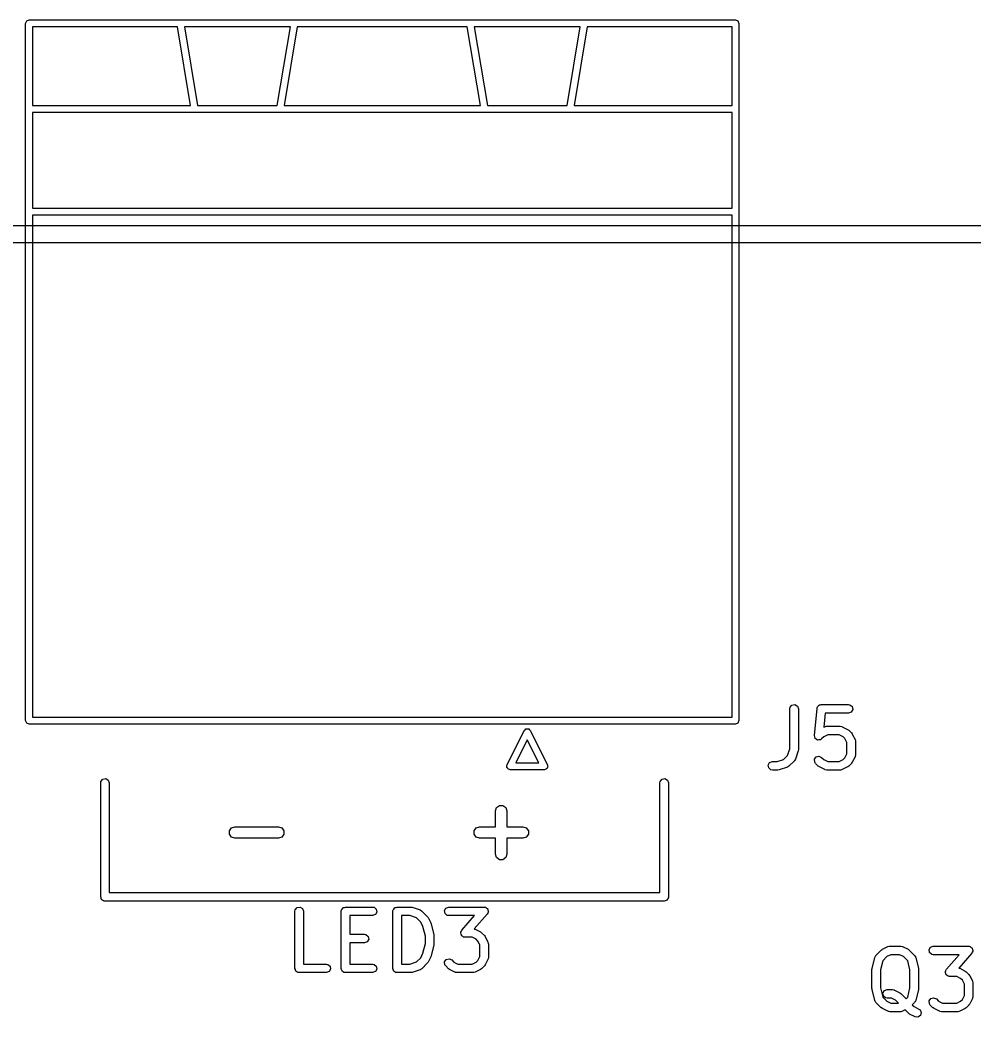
# Model space of a CAD drawing. Extents: x 51 to 223, y -135 to -33.
# Drawn here: x 94.11 to 110.83, y -50.6 to -33.12 of the extents above; entities that cross this region are included whole.
import ezdxf

# ---------------------------------------------------------------- set-up
doc = ezdxf.new("R2010")
doc.units = 0
doc.layers.add('BLACK', color=7, linetype='CONTINUOUS')

msp = doc.modelspace()

# ---------------------------------------------------------------- linework, layer by layer
at = {"layer": 'BLACK', "linetype": 'CONTINUOUS'}
for p, q in [((94.21, -33.18), (94.2276, -33.1376)), ((94.21, -45.4), (94.21, -33.18)), ((94.2276, -33.1376), (94.27, -33.12)), ((94.27, -33.12), (106.65, -33.12)), ((106.65, -33.12), (106.692, -33.1376)), ((106.692, -33.1376), (106.71, -33.18)), ((106.71, -33.18), (106.71, -45.4)), ((94.33, -33.24), (94.33, -34.62)), ((96.8692, -33.24), (94.33, -33.24)), ((97.0992, -34.62), (96.8692, -33.24)), ((96.9908, -33.24), (97.2208, -34.62)), ((98.8492, -33.24), (96.9908, -33.24)), ((98.6192, -34.62), (98.8492, -33.24)), ((98.9708, -33.24), (98.7408, -34.62)), ((101.949, -33.24), (98.9708, -33.24)), ((102.179, -34.62), (101.949, -33.24)), ((102.071, -33.24), (102.301, -34.62)), ((103.929, -33.24), (102.071, -33.24)), ((103.699, -34.62), (103.929, -33.24)), ((104.051, -33.24), (103.821, -34.62)), ((106.59, -33.24), (104.051, -33.24)), ((106.59, -34.62), (106.59, -33.24)), ((94.33, -34.62), (97.0992, -34.62)), ((106.59, -34.74), (94.33, -34.74)), ((94.33, -34.74), (94.33, -36.42)), ((97.2208, -34.62), (98.6192, -34.62)), ((98.7408, -34.62), (102.179, -34.62)), ((102.301, -34.62), (103.699, -34.62)), ((103.821, -34.62), (106.59, -34.62)), ((106.59, -36.42), (106.59, -34.74)), ((94.33, -36.42), (106.59, -36.42)), ((94.33, -36.54), (94.33, -45.34)), ((106.59, -36.54), (94.33, -36.54)), ((106.59, -45.34), (106.59, -36.54)), ((50.925, -36.725), (222.925, -36.725)), ((222.775, -37.025), (51.075, -37.025)), ((107.602, -45.1924), (107.606, -45.1667)), ((107.602, -45.8945), (107.602, -45.1924)), ((107.606, -45.1667), (107.639, -45.1274)), ((107.639, -45.1274), (107.69, -45.1185)), ((107.69, -45.1185), (107.734, -45.1442)), ((107.734, -45.1442), (107.752, -45.1924)), ((107.752, -45.1924), (107.752, -45.9067)), ((108.031, -45.6611), (108.078, -45.1849)), ((108.078, -45.1849), (108.079, -45.1811)), ((108.079, -45.1794), (108.081, -45.1767)), ((108.079, -45.1811), (108.079, -45.1794)), ((108.081, -45.1767), (108.085, -45.1598)), ((108.085, -45.1598), (108.097, -45.1487)), ((108.097, -45.1487), (108.105, -45.1349)), ((108.105, -45.1349), (108.114, -45.1313)), ((108.114, -45.1313), (108.122, -45.124)), ((108.122, -45.124), (108.138, -45.1228)), ((108.138, -45.1228), (108.153, -45.1174)), ((108.153, -45.1174), (108.629, -45.1174)), ((108.629, -45.1174), (108.655, -45.1219)), ((108.677, -45.2498), (108.629, -45.2674)), ((108.655, -45.1219), (108.694, -45.1549)), ((108.703, -45.2054), (108.677, -45.2498)), ((108.694, -45.1549), (108.703, -45.2054)), ((94.2276, -45.4424), (94.21, -45.4)), ((94.33, -45.34), (106.59, -45.34)), ((106.71, -45.4), (106.692, -45.4424)), ((108.221, -45.2674), (108.196, -45.5156)), ((108.629, -45.2674), (108.221, -45.2674)), ((94.27, -45.46), (94.2276, -45.4424)), ((106.65, -45.46), (94.27, -45.46)), ((102.646, -46.1732), (102.946, -45.5732)), ((102.946, -45.5732), (102.961, -45.5607)), ((102.961, -45.5607), (102.973, -45.5463)), ((102.973, -45.5463), (102.978, -45.546)), ((102.978, -45.546), (102.981, -45.5431)), ((102.981, -45.5431), (103, -45.5444)), ((103, -45.5444), (103.019, -45.5431)), ((103.019, -45.5431), (103.022, -45.546)), ((103.022, -45.546), (103.027, -45.5463)), ((103.027, -45.5463), (103.039, -45.5607)), ((103.039, -45.5607), (103.054, -45.5732)), ((103.054, -45.5732), (103.354, -46.1732)), ((106.692, -45.4424), (106.65, -45.46)), ((108.196, -45.5156), (108.215, -45.5063)), ((108.215, -45.5063), (108.24, -45.4988)), ((108.24, -45.4988), (108.244, -45.4999)), ((108.244, -45.4999), (108.248, -45.4983)), ((108.248, -45.4983), (108.486, -45.4983)), ((108.486, -45.4983), (108.512, -45.5029)), ((108.512, -45.5029), (108.515, -45.5057)), ((108.515, -45.5057), (108.52, -45.5063)), ((108.52, -45.5063), (108.615, -45.5539)), ((108.615, -45.5539), (108.633, -45.5672)), ((108.633, -45.5672), (108.634, -45.5679)), ((108.634, -45.5679), (108.682, -45.6155)), ((103, -45.7342), (102.797, -46.14)), ((103.203, -46.14), (103, -45.7342)), ((108.031, -45.6616), (108.031, -45.6611)), ((108.031, -45.662), (108.031, -45.6616)), ((108.037, -45.6864), (108.031, -45.662)), ((108.043, -45.7108), (108.037, -45.6864)), ((108.044, -45.7111), (108.043, -45.7108)), ((108.044, -45.7116), (108.044, -45.7111)), ((108.064, -45.726), (108.044, -45.7116)), ((108.085, -45.7408), (108.064, -45.726)), ((108.086, -45.741), (108.085, -45.7407)), ((108.085, -45.7407), (108.085, -45.7408)), ((108.111, -45.7388), (108.086, -45.741)), ((108.136, -45.7369), (108.111, -45.7388)), ((108.137, -45.7365), (108.136, -45.7366)), ((108.136, -45.7366), (108.136, -45.7369)), ((108.158, -45.7216), (108.137, -45.7365)), ((108.197, -45.6826), (108.158, -45.7216)), ((108.266, -45.6483), (108.197, -45.6826)), ((108.468, -45.6483), (108.266, -45.6483)), ((108.537, -45.6826), (108.468, -45.6483)), ((108.567, -45.713), (108.537, -45.6826)), ((108.602, -45.7815), (108.567, -45.713)), ((108.602, -45.9842), (108.602, -45.7815)), ((108.682, -45.6155), (108.695, -45.6339)), ((108.695, -45.6339), (108.696, -45.635)), ((108.696, -45.635), (108.744, -45.7303)), ((108.744, -45.7303), (108.751, -45.7552)), ((108.751, -45.7552), (108.75, -45.7596)), ((108.75, -45.7596), (108.752, -45.7638)), ((108.752, -45.7638), (108.752, -46.0019)), ((107.563, -46.009), (107.602, -45.8945)), ((107.748, -45.9304), (107.7, -46.0732)), ((107.752, -45.9067), (107.748, -45.9287)), ((107.748, -45.9287), (107.748, -45.9304)), ((107.222, -46.1794), (107.248, -46.1349)), ((107.248, -46.1349), (107.296, -46.1174)), ((107.296, -46.1174), (107.379, -46.1174)), ((107.379, -46.1174), (107.493, -46.0792)), ((107.493, -46.0792), (107.563, -46.009)), ((107.682, -46.1026), (107.587, -46.1978)), ((107.684, -46.0985), (107.682, -46.1026)), ((107.688, -46.0961), (107.684, -46.0985)), ((107.7, -46.0732), (107.688, -46.0961)), ((108.033, -46.0777), (108.062, -46.0357)), ((108.037, -46.1288), (108.033, -46.0777)), ((108.052, -46.1502), (108.037, -46.1288)), ((108.062, -46.0357), (108.112, -46.0224)), ((108.112, -46.0224), (108.158, -46.0441)), ((108.158, -46.0441), (108.197, -46.0831)), ((108.197, -46.0831), (108.266, -46.1174)), ((108.266, -46.1174), (108.468, -46.1174)), ((108.468, -46.1174), (108.537, -46.0831)), ((108.537, -46.0831), (108.567, -46.0527)), ((108.567, -46.0527), (108.602, -45.9842)), ((108.696, -46.1307), (108.683, -46.1487)), ((108.744, -46.0354), (108.696, -46.1307)), ((108.747, -46.0276), (108.744, -46.031)), ((108.744, -46.031), (108.744, -46.0354)), ((108.752, -46.0019), (108.747, -46.0276)), ((102.64, -46.2), (102.645, -46.1871)), ((102.644, -46.2091), (102.64, -46.2)), ((102.643, -46.219), (102.644, -46.2091)), ((102.652, -46.2295), (102.643, -46.219)), ((102.645, -46.1871), (102.646, -46.1732)), ((102.658, -46.2424), (102.652, -46.2295)), ((102.667, -46.2462), (102.658, -46.2424)), ((102.673, -46.2537), (102.667, -46.2462)), ((102.687, -46.2547), (102.673, -46.2537)), ((102.7, -46.26), (102.687, -46.2547)), ((103.3, -46.26), (102.7, -46.26)), ((102.797, -46.14), (103.203, -46.14)), ((103.313, -46.2547), (103.3, -46.26)), ((103.327, -46.2537), (103.313, -46.2547)), ((103.333, -46.2462), (103.327, -46.2537)), ((103.342, -46.2424), (103.333, -46.2462)), ((103.348, -46.2295), (103.342, -46.2424)), ((103.357, -46.219), (103.348, -46.2295)), ((103.354, -46.1732), (103.355, -46.1871)), ((103.355, -46.1871), (103.36, -46.2)), ((103.36, -46.2), (103.356, -46.2091)), ((103.356, -46.2091), (103.357, -46.219)), ((107.231, -46.2299), (107.222, -46.1794)), ((107.27, -46.2629), (107.231, -46.2299)), ((107.296, -46.2674), (107.27, -46.2629)), ((107.391, -46.2674), (107.296, -46.2674)), ((107.392, -46.2668), (107.391, -46.2674)), ((107.415, -46.2635), (107.392, -46.2668)), ((107.558, -46.2159), (107.415, -46.2635)), ((107.561, -46.2131), (107.558, -46.2159)), ((107.566, -46.2127), (107.561, -46.2131)), ((107.587, -46.1978), (107.566, -46.2127)), ((108.1, -46.1978), (108.052, -46.1502)), ((108.101, -46.1985), (108.1, -46.1978)), ((108.119, -46.2118), (108.101, -46.1985)), ((108.215, -46.2595), (108.119, -46.2118)), ((108.219, -46.26), (108.215, -46.2595)), ((108.222, -46.2629), (108.219, -46.26)), ((108.248, -46.2674), (108.222, -46.2629)), ((108.486, -46.2674), (108.248, -46.2674)), ((108.49, -46.2658), (108.486, -46.2674)), ((108.495, -46.2669), (108.49, -46.2658)), ((108.52, -46.2595), (108.495, -46.2669)), ((108.615, -46.2118), (108.52, -46.2595)), ((108.616, -46.2107), (108.615, -46.2118)), ((108.634, -46.1978), (108.616, -46.2107)), ((108.682, -46.1502), (108.634, -46.1978)), ((108.683, -46.1487), (108.682, -46.1502)), ((95.525, -46.49), (95.5295, -46.4643)), ((95.5295, -46.4643), (95.5625, -46.425)), ((95.5625, -46.425), (95.613, -46.4161)), ((95.613, -46.4161), (95.6575, -46.4418)), ((95.6575, -46.4418), (95.675, -46.49)), ((105.325, -46.49), (105.33, -46.4643)), ((105.33, -46.4643), (105.362, -46.425)), ((105.362, -46.425), (105.413, -46.4161)), ((105.413, -46.4161), (105.457, -46.4418)), ((105.457, -46.4418), (105.475, -46.49)), ((95.525, -48.49), (95.525, -46.49)), ((95.675, -46.49), (95.675, -48.415)), ((105.325, -48.415), (105.325, -46.49)), ((105.475, -46.49), (105.475, -48.49)), ((102.443, -46.9805), (102.462, -46.9217)), ((102.443, -47.2614), (102.443, -46.9805)), ((102.462, -46.9217), (102.512, -46.8854)), ((102.512, -46.8854), (102.574, -46.8854)), ((102.574, -46.8854), (102.624, -46.9217)), ((102.624, -46.9217), (102.643, -46.9805)), ((102.643, -46.9805), (102.643, -47.2614)), ((97.7811, -47.3305), (97.8174, -47.2805)), ((97.7811, -47.3923), (97.7811, -47.3305)), ((97.8174, -47.2805), (97.8762, -47.2614)), ((97.8762, -47.2614), (98.6381, -47.2614)), ((98.6381, -47.2614), (98.6969, -47.2805)), ((98.6969, -47.2805), (98.7332, -47.3305)), ((98.7332, -47.3305), (98.7332, -47.3923)), ((102.067, -47.3305), (102.103, -47.2805)), ((102.067, -47.3923), (102.067, -47.3305)), ((102.103, -47.2805), (102.162, -47.2614)), ((102.162, -47.2614), (102.443, -47.2614)), ((102.643, -47.2614), (102.924, -47.2614)), ((102.924, -47.2614), (102.983, -47.2805)), ((102.983, -47.2805), (103.019, -47.3305)), ((103.019, -47.3305), (103.019, -47.3923)), ((97.8174, -47.4423), (97.7811, -47.3923)), ((97.8762, -47.4614), (97.8174, -47.4423)), ((98.6381, -47.4614), (97.8762, -47.4614)), ((98.6969, -47.4423), (98.6381, -47.4614)), ((98.7332, -47.3923), (98.6969, -47.4423)), ((102.103, -47.4423), (102.067, -47.3923)), ((102.162, -47.4614), (102.103, -47.4423)), ((102.443, -47.4614), (102.162, -47.4614)), ((102.443, -47.7424), (102.443, -47.4614)), ((102.924, -47.4614), (102.643, -47.4614)), ((102.643, -47.4614), (102.643, -47.7424)), ((102.983, -47.4423), (102.924, -47.4614)), ((103.019, -47.3923), (102.983, -47.4423)), ((102.462, -47.8012), (102.443, -47.7424)), ((102.512, -47.8375), (102.462, -47.8012)), ((102.574, -47.8375), (102.512, -47.8375)), ((102.624, -47.8012), (102.574, -47.8375)), ((102.643, -47.7424), (102.624, -47.8012)), ((95.5317, -48.5083), (95.525, -48.49)), ((95.535, -48.5275), (95.5317, -48.5083)), ((95.5402, -48.5318), (95.535, -48.5275)), ((95.5425, -48.5382), (95.5402, -48.5318)), ((95.5594, -48.548), (95.5425, -48.5382)), ((95.5743, -48.5605), (95.5594, -48.548)), ((95.5841, -48.5622), (95.5743, -48.5605)), ((95.587, -48.5639), (95.5841, -48.5622)), ((95.5903, -48.5633), (95.587, -48.5639)), ((95.6, -48.565), (95.5903, -48.5633)), ((105.4, -48.565), (95.6, -48.565)), ((95.675, -48.415), (105.325, -48.415)), ((105.418, -48.5583), (105.4, -48.565)), ((105.438, -48.555), (105.418, -48.5583)), ((105.442, -48.5498), (105.438, -48.555)), ((105.448, -48.5475), (105.442, -48.5498)), ((105.458, -48.5306), (105.448, -48.5475)), ((105.47, -48.5157), (105.458, -48.5306)), ((105.472, -48.5059), (105.47, -48.5157)), ((105.474, -48.503), (105.472, -48.5059)), ((105.475, -48.49), (105.473, -48.4997)), ((105.473, -48.4997), (105.474, -48.503)), ((98.9298, -48.7424), (98.9343, -48.7167)), ((98.9298, -49.7424), (98.9298, -48.7424)), ((98.9343, -48.7167), (98.9673, -48.6774)), ((98.9673, -48.6774), (99.0178, -48.6685)), ((99.0178, -48.6685), (99.0622, -48.6942)), ((99.0622, -48.6942), (99.0798, -48.7424)), ((99.0798, -48.7424), (99.0798, -49.6674)), ((99.7393, -48.7424), (99.741, -48.7326)), ((99.7393, -49.7424), (99.7393, -48.7424)), ((99.7404, -48.7294), (99.7421, -48.7265)), ((99.741, -48.7326), (99.7404, -48.7294)), ((99.7421, -48.7265), (99.7438, -48.7167)), ((99.7438, -48.7167), (99.7563, -48.7018)), ((99.7563, -48.7018), (99.7661, -48.6849)), ((99.7661, -48.6849), (99.7724, -48.6826)), ((99.7724, -48.6826), (99.7768, -48.6774)), ((99.7768, -48.6774), (99.796, -48.674)), ((99.796, -48.674), (99.8143, -48.6674)), ((99.8143, -48.6674), (100.29, -48.6674)), ((100.29, -48.6674), (100.316, -48.6719)), ((100.316, -48.6719), (100.355, -48.7049)), ((100.364, -48.7554), (100.339, -48.7998)), ((100.355, -48.7049), (100.364, -48.7554)), ((100.644, -48.7424), (100.646, -48.7326)), ((100.644, -49.7424), (100.644, -48.7424)), ((100.645, -48.7294), (100.647, -48.7265)), ((100.646, -48.7326), (100.645, -48.7294)), ((100.647, -48.7265), (100.649, -48.7167)), ((100.649, -48.7167), (100.661, -48.7018)), ((100.661, -48.7018), (100.671, -48.6849)), ((100.671, -48.6849), (100.677, -48.6826)), ((100.677, -48.6826), (100.682, -48.6774)), ((100.682, -48.6774), (100.701, -48.674)), ((100.701, -48.674), (100.719, -48.6674)), ((100.719, -48.6674), (100.957, -48.6674)), ((100.957, -48.6674), (100.979, -48.6713)), ((100.979, -48.6713), (100.981, -48.6712)), ((100.981, -48.6712), (101.124, -48.7188)), ((101.124, -48.7188), (101.147, -48.7313)), ((101.147, -48.7313), (101.149, -48.7351)), ((101.149, -48.7351), (101.153, -48.737)), ((101.153, -48.737), (101.248, -48.8322)), ((101.55, -48.7294), (101.576, -48.6849)), ((101.559, -48.7799), (101.55, -48.7294)), ((101.576, -48.6849), (101.624, -48.6674)), ((101.624, -48.6674), (102.243, -48.6674)), ((102.243, -48.6674), (102.254, -48.6693)), ((102.254, -48.6693), (102.257, -48.6688)), ((102.257, -48.6688), (102.26, -48.6704)), ((102.26, -48.6704), (102.269, -48.6719)), ((102.269, -48.6719), (102.284, -48.6849)), ((102.284, -48.6849), (102.301, -48.6954)), ((102.301, -48.6954), (102.303, -48.701)), ((102.303, -48.701), (102.308, -48.7049)), ((102.317, -48.7554), (102.307, -48.7729)), ((102.308, -48.7049), (102.311, -48.7248)), ((102.311, -48.7248), (102.318, -48.7439)), ((102.318, -48.7439), (102.316, -48.7495)), ((102.316, -48.7495), (102.317, -48.7554)), ((100.29, -48.8174), (99.8893, -48.8174)), ((99.8893, -48.8174), (99.8893, -49.1436)), ((100.339, -48.7998), (100.29, -48.8174)), ((100.794, -48.8174), (100.794, -49.6674)), ((100.945, -48.8174), (100.794, -48.8174)), ((101.059, -48.8556), (100.945, -48.8174)), ((101.134, -48.9297), (101.059, -48.8556)), ((101.172, -49.0067), (101.134, -48.9297)), ((101.248, -48.8322), (101.261, -48.8506)), ((101.261, -48.8506), (101.262, -48.8517)), ((101.262, -48.8517), (101.31, -48.9469)), ((101.598, -48.8129), (101.559, -48.7799)), ((101.624, -48.8174), (101.598, -48.8129)), ((102.078, -48.8174), (101.624, -48.8174)), ((101.853, -49.0739), (102.078, -48.8174)), ((102.299, -48.7918), (102.072, -49.0518)), ((102.307, -48.7729), (102.299, -48.7918)), ((101.215, -49.1802), (101.172, -49.0067)), ((101.31, -48.9469), (101.314, -48.9593)), ((101.314, -48.9593), (101.316, -48.9623)), ((101.316, -48.9623), (101.363, -49.1528)), ((101.836, -49.1103), (101.846, -49.0928)), ((101.846, -49.0928), (101.853, -49.0739)), ((102.072, -49.0518), (102.078, -49.0529)), ((102.078, -49.0529), (102.081, -49.0557)), ((102.081, -49.0557), (102.086, -49.0563)), ((102.086, -49.0563), (102.181, -49.1039)), ((102.181, -49.1039), (102.199, -49.1172)), ((99.8893, -49.1436), (100.148, -49.1436)), ((100.148, -49.1436), (100.173, -49.1481)), ((100.196, -49.276), (100.148, -49.2936)), ((100.173, -49.1481), (100.213, -49.1811)), ((100.221, -49.2316), (100.196, -49.276)), ((100.213, -49.1811), (100.221, -49.2316)), ((101.215, -49.3046), (101.215, -49.1802)), ((101.363, -49.1528), (101.364, -49.1677)), ((101.364, -49.1677), (101.365, -49.171)), ((101.365, -49.171), (101.365, -49.3138)), ((101.835, -49.1218), (101.837, -49.1162)), ((101.841, -49.1409), (101.835, -49.1218)), ((101.837, -49.1162), (101.836, -49.1103)), ((101.845, -49.1608), (101.841, -49.1409)), ((101.849, -49.1647), (101.845, -49.1608)), ((101.851, -49.1703), (101.849, -49.1647)), ((101.868, -49.1808), (101.851, -49.1703)), ((101.884, -49.1938), (101.868, -49.1808)), ((101.892, -49.1953), (101.884, -49.1938)), ((101.895, -49.1969), (101.892, -49.1953)), ((101.898, -49.1964), (101.895, -49.1969)), ((101.91, -49.1983), (101.898, -49.1964)), ((102.035, -49.1983), (101.91, -49.1983)), ((102.103, -49.2326), (102.035, -49.1983)), ((102.134, -49.263), (102.103, -49.2326)), ((102.168, -49.3315), (102.134, -49.263)), ((102.199, -49.1172), (102.201, -49.1179)), ((102.201, -49.1179), (102.248, -49.1655)), ((102.248, -49.1655), (102.261, -49.1839)), ((102.261, -49.1839), (102.262, -49.185)), ((102.262, -49.185), (102.31, -49.2803)), ((102.31, -49.2803), (102.317, -49.3052)), ((100.148, -49.2936), (99.8893, -49.2936)), ((99.8893, -49.2936), (99.8893, -49.6674)), ((101.172, -49.4781), (101.215, -49.3046)), ((101.363, -49.332), (101.316, -49.5225)), ((101.365, -49.3138), (101.363, -49.3286)), ((101.363, -49.3286), (101.363, -49.332)), ((102.168, -49.5342), (102.168, -49.3315)), ((102.317, -49.3052), (102.316, -49.3096)), ((102.316, -49.3096), (102.318, -49.3138)), ((102.318, -49.3138), (102.318, -49.5519)), ((109.11, -49.5172), (109.205, -49.422)), ((109.205, -49.422), (109.224, -49.4091)), ((109.224, -49.4091), (109.225, -49.4079)), ((109.225, -49.4079), (109.32, -49.3603)), ((109.32, -49.3603), (109.345, -49.3529)), ((109.345, -49.3529), (109.349, -49.3539)), ((109.349, -49.3539), (109.354, -49.3524)), ((109.354, -49.3524), (109.544, -49.3524)), ((109.544, -49.3524), (109.57, -49.3569)), ((109.57, -49.3569), (109.573, -49.3598)), ((109.573, -49.3598), (109.578, -49.3603)), ((109.578, -49.3603), (109.673, -49.4079)), ((109.673, -49.4079), (109.691, -49.4213)), ((109.691, -49.4213), (109.692, -49.422)), ((109.692, -49.422), (109.788, -49.5172)), ((110.042, -49.4144), (110.067, -49.3699)), ((110.051, -49.4649), (110.042, -49.4144)), ((110.067, -49.3699), (110.115, -49.3524)), ((110.115, -49.3524), (110.735, -49.3524)), ((110.735, -49.3524), (110.746, -49.3543)), ((110.746, -49.3543), (110.749, -49.3538)), ((110.749, -49.3538), (110.752, -49.3554)), ((110.752, -49.3554), (110.76, -49.3569)), ((110.76, -49.3569), (110.776, -49.3699)), ((110.776, -49.3699), (110.793, -49.3804)), ((110.793, -49.3804), (110.795, -49.386)), ((110.795, -49.386), (110.799, -49.3899)), ((110.808, -49.4404), (110.798, -49.4579)), ((110.799, -49.3899), (110.803, -49.4098)), ((110.803, -49.4098), (110.81, -49.4289)), ((110.81, -49.4289), (110.807, -49.4345)), ((110.807, -49.4345), (110.808, -49.4404)), ((100.945, -49.6674), (101.059, -49.6292)), ((101.059, -49.6292), (101.134, -49.5551)), ((101.134, -49.5551), (101.172, -49.4781)), ((101.31, -49.5378), (101.262, -49.6331)), ((101.316, -49.5225), (101.31, -49.5343)), ((101.31, -49.5343), (101.31, -49.5378)), ((101.551, -49.6277), (101.581, -49.5857)), ((101.556, -49.6788), (101.551, -49.6277)), ((101.581, -49.5857), (101.63, -49.5724)), ((101.63, -49.5724), (101.677, -49.5941)), ((101.677, -49.5941), (101.716, -49.6331)), ((102.103, -49.6331), (102.134, -49.6027)), ((102.134, -49.6027), (102.168, -49.5342)), ((102.31, -49.5854), (102.262, -49.6807)), ((102.313, -49.5776), (102.31, -49.581)), ((102.31, -49.581), (102.31, -49.5854)), ((102.318, -49.5519), (102.313, -49.5776)), ((109.043, -49.7425), (109.09, -49.552)), ((109.09, -49.552), (109.101, -49.5283)), ((109.101, -49.5283), (109.107, -49.5239)), ((109.107, -49.5239), (109.11, -49.5172)), ((109.231, -49.6086), (109.19, -49.7699)), ((109.303, -49.5366), (109.231, -49.6086)), ((109.371, -49.5024), (109.303, -49.5366)), ((109.526, -49.5024), (109.371, -49.5024)), ((109.595, -49.5366), (109.526, -49.5024)), ((109.667, -49.6086), (109.595, -49.5366)), ((109.707, -49.7699), (109.667, -49.6086)), ((109.788, -49.5172), (109.802, -49.5385)), ((109.802, -49.5385), (109.803, -49.5459)), ((109.803, -49.5459), (109.807, -49.552)), ((109.807, -49.552), (109.855, -49.7425)), ((110.09, -49.4979), (110.051, -49.4649)), ((110.115, -49.5024), (110.09, -49.4979)), ((110.569, -49.5024), (110.115, -49.5024)), ((110.345, -49.7589), (110.569, -49.5024)), ((110.791, -49.4768), (110.563, -49.7368)), ((110.798, -49.4579), (110.791, -49.4768)), ((98.9364, -49.7607), (98.9298, -49.7424)), ((98.9398, -49.7799), (98.9364, -49.7607)), ((98.945, -49.7842), (98.9398, -49.7799)), ((98.9473, -49.7906), (98.945, -49.7842)), ((98.9642, -49.8003), (98.9473, -49.7906)), ((98.9791, -49.8129), (98.9642, -49.8003)), ((99.0798, -49.6674), (99.481, -49.6674)), ((99.481, -49.6674), (99.5066, -49.6719)), ((99.5292, -49.7998), (99.481, -49.8174)), ((99.5066, -49.6719), (99.5459, -49.7049)), ((99.5548, -49.7554), (99.5292, -49.7998)), ((99.5459, -49.7049), (99.5548, -49.7554)), ((99.7459, -49.7607), (99.7393, -49.7424)), ((99.7493, -49.7799), (99.7459, -49.7607)), ((99.7545, -49.7842), (99.7493, -49.7799)), ((99.7568, -49.7906), (99.7545, -49.7842)), ((99.7737, -49.8003), (99.7568, -49.7906)), ((99.7886, -49.8129), (99.7737, -49.8003)), ((99.8893, -49.6674), (100.29, -49.6674)), ((100.29, -49.6674), (100.316, -49.6719)), ((100.339, -49.7998), (100.29, -49.8174)), ((100.316, -49.6719), (100.355, -49.7049)), ((100.364, -49.7554), (100.339, -49.7998)), ((100.355, -49.7049), (100.364, -49.7554)), ((100.651, -49.7607), (100.644, -49.7424)), ((100.654, -49.7799), (100.651, -49.7607)), ((100.659, -49.7842), (100.654, -49.7799)), ((100.662, -49.7906), (100.659, -49.7842)), ((100.678, -49.8003), (100.662, -49.7906)), ((100.693, -49.8129), (100.678, -49.8003)), ((100.794, -49.6674), (100.945, -49.6674)), ((101.124, -49.7659), (100.981, -49.8135)), ((101.127, -49.7631), (101.124, -49.7659)), ((101.132, -49.7627), (101.127, -49.7631)), ((101.153, -49.7478), (101.132, -49.7627)), ((101.248, -49.6526), (101.153, -49.7478)), ((101.249, -49.6511), (101.248, -49.6526)), ((101.262, -49.6331), (101.249, -49.6511)), ((101.571, -49.7002), (101.556, -49.6788)), ((101.618, -49.7478), (101.571, -49.7002)), ((101.62, -49.7485), (101.618, -49.7478)), ((101.638, -49.7618), (101.62, -49.7485)), ((101.733, -49.8095), (101.638, -49.7618)), ((101.716, -49.6331), (101.784, -49.6674)), ((101.784, -49.6674), (102.035, -49.6674)), ((102.035, -49.6674), (102.103, -49.6331)), ((102.181, -49.7618), (102.086, -49.8095)), ((102.182, -49.7607), (102.181, -49.7618)), ((102.201, -49.7478), (102.182, -49.7607)), ((102.248, -49.7002), (102.201, -49.7478)), ((102.249, -49.6987), (102.248, -49.7002)), ((102.262, -49.6807), (102.249, -49.6987)), ((109.04, -49.7607), (109.043, -49.746)), ((109.04, -50.094), (109.04, -49.7607)), ((109.043, -49.746), (109.043, -49.7425)), ((109.19, -49.7699), (109.19, -50.0848)), ((109.707, -50.0848), (109.707, -49.7699)), ((109.855, -49.7425), (109.856, -49.7575)), ((109.856, -49.7575), (109.857, -49.7607)), ((109.857, -49.7607), (109.857, -50.094)), ((110.326, -49.8068), (110.328, -49.8012)), ((110.327, -49.7953), (110.337, -49.7778)), ((110.328, -49.8012), (110.327, -49.7953)), ((110.337, -49.7778), (110.345, -49.7589)), ((110.563, -49.7368), (110.57, -49.7379)), ((110.57, -49.7379), (110.573, -49.7407)), ((110.573, -49.7407), (110.578, -49.7413)), ((110.578, -49.7413), (110.673, -49.7889)), ((110.673, -49.7889), (110.691, -49.8022)), ((110.691, -49.8022), (110.692, -49.8029)), ((110.692, -49.8029), (110.74, -49.8505)), ((98.9889, -49.8146), (98.9791, -49.8129)), ((98.9917, -49.8162), (98.9889, -49.8146)), ((98.995, -49.8157), (98.9917, -49.8162)), ((99.0048, -49.8174), (98.995, -49.8157)), ((99.481, -49.8174), (99.0048, -49.8174)), ((99.7984, -49.8146), (99.7886, -49.8129)), ((99.8013, -49.8162), (99.7984, -49.8146)), ((99.8045, -49.8157), (99.8013, -49.8162)), ((99.8143, -49.8174), (99.8045, -49.8157)), ((100.29, -49.8174), (99.8143, -49.8174)), ((100.703, -49.8146), (100.693, -49.8129)), ((100.706, -49.8162), (100.703, -49.8146)), ((100.709, -49.8157), (100.706, -49.8162)), ((100.719, -49.8174), (100.709, -49.8157)), ((100.957, -49.8174), (100.719, -49.8174)), ((100.959, -49.8168), (100.957, -49.8174)), ((100.981, -49.8135), (100.959, -49.8168)), ((101.738, -49.81), (101.733, -49.8095)), ((101.741, -49.8129), (101.738, -49.81)), ((101.767, -49.8174), (101.741, -49.8129)), ((102.052, -49.8174), (101.767, -49.8174)), ((102.057, -49.8158), (102.052, -49.8174)), ((102.061, -49.8169), (102.057, -49.8158)), ((102.086, -49.8095), (102.061, -49.8169)), ((110.333, -49.8259), (110.326, -49.8068)), ((110.336, -49.8458), (110.333, -49.8259)), ((110.341, -49.8497), (110.336, -49.8458)), ((110.343, -49.8553), (110.341, -49.8497)), ((110.36, -49.8658), (110.343, -49.8553)), ((110.376, -49.8788), (110.36, -49.8658)), ((110.384, -49.8803), (110.376, -49.8788)), ((110.387, -49.8819), (110.384, -49.8803)), ((110.39, -49.8814), (110.387, -49.8819)), ((110.401, -49.8833), (110.39, -49.8814)), ((110.526, -49.8833), (110.401, -49.8833)), ((110.595, -49.9176), (110.526, -49.8833)), ((110.625, -49.948), (110.595, -49.9176)), ((110.66, -50.0165), (110.625, -49.948)), ((110.74, -49.8505), (110.753, -49.8689)), ((110.753, -49.8689), (110.754, -49.87)), ((110.754, -49.87), (110.802, -49.9653)), ((110.802, -49.9653), (110.809, -49.9902)), ((109.042, -50.0973), (109.04, -50.094)), ((109.043, -50.1122), (109.042, -50.0973)), ((109.09, -50.3027), (109.043, -50.1122)), ((109.19, -50.0848), (109.231, -50.2462)), ((109.232, -50.1763), (109.258, -50.1318)), ((109.258, -50.1318), (109.306, -50.1143)), ((109.306, -50.1143), (109.401, -50.1143)), ((109.401, -50.1143), (109.427, -50.1188)), ((109.427, -50.1188), (109.43, -50.1217)), ((109.43, -50.1217), (109.435, -50.1222)), ((109.435, -50.1222), (109.53, -50.1698)), ((109.667, -50.2462), (109.707, -50.0848)), ((109.855, -50.1122), (109.807, -50.3027)), ((109.857, -50.094), (109.855, -50.1088)), ((109.855, -50.1088), (109.855, -50.1122)), ((110.66, -50.2192), (110.66, -50.0165)), ((110.809, -49.9902), (110.808, -49.9946)), ((110.808, -49.9946), (110.81, -49.9988)), ((110.81, -49.9988), (110.81, -50.2369)), ((109.094, -50.3088), (109.09, -50.3027)), ((109.095, -50.3162), (109.094, -50.3088)), ((109.11, -50.3376), (109.095, -50.3162)), ((109.231, -50.2462), (109.303, -50.3181)), ((109.241, -50.2268), (109.232, -50.1763)), ((109.28, -50.2598), (109.241, -50.2268)), ((109.306, -50.2643), (109.28, -50.2598)), ((109.303, -50.3181), (109.371, -50.3524)), ((109.383, -50.2643), (109.306, -50.2643)), ((109.452, -50.2985), (109.383, -50.2643)), ((109.506, -50.3524), (109.452, -50.2985)), ((109.53, -50.1698), (109.548, -50.1832)), ((109.548, -50.1832), (109.549, -50.1839)), ((109.549, -50.1839), (109.639, -50.2737)), ((109.639, -50.2737), (109.667, -50.2462)), ((109.797, -50.3265), (109.791, -50.3308)), ((109.807, -50.3027), (109.797, -50.3265)), ((110.043, -50.3127), (110.072, -50.2707)), ((110.048, -50.3638), (110.043, -50.3127)), ((110.072, -50.2707), (110.122, -50.2574)), ((110.122, -50.2574), (110.169, -50.2791)), ((110.169, -50.2791), (110.208, -50.3181)), ((110.208, -50.3181), (110.276, -50.3524)), ((110.526, -50.3524), (110.595, -50.3181)), ((110.595, -50.3181), (110.625, -50.2877)), ((110.625, -50.2877), (110.66, -50.2192)), ((110.802, -50.2704), (110.754, -50.3657)), ((110.805, -50.2626), (110.802, -50.266)), ((110.802, -50.266), (110.802, -50.2704)), ((110.81, -50.2369), (110.805, -50.2626)), ((109.205, -50.4328), (109.11, -50.3376)), ((109.207, -50.4335), (109.205, -50.4328)), ((109.225, -50.4468), (109.207, -50.4335)), ((109.32, -50.4945), (109.225, -50.4468)), ((109.324, -50.495), (109.32, -50.4945)), ((109.328, -50.4979), (109.324, -50.495)), ((109.354, -50.5024), (109.328, -50.4979)), ((109.544, -50.5024), (109.354, -50.5024)), ((109.371, -50.3524), (109.506, -50.3524)), ((109.548, -50.5008), (109.544, -50.5024)), ((109.553, -50.5019), (109.548, -50.5008)), ((109.578, -50.4945), (109.553, -50.5019)), ((109.624, -50.471), (109.578, -50.4945)), ((109.681, -50.528), (109.624, -50.471)), ((109.788, -50.3376), (109.745, -50.3798)), ((109.745, -50.3798), (109.779, -50.4134)), ((109.779, -50.4134), (109.863, -50.4555)), ((109.791, -50.3308), (109.788, -50.3376)), ((109.863, -50.4555), (109.884, -50.4711)), ((109.884, -50.4711), (109.905, -50.5181)), ((110.062, -50.3852), (110.048, -50.3638)), ((110.11, -50.4328), (110.062, -50.3852)), ((110.112, -50.4335), (110.11, -50.4328)), ((110.13, -50.4468), (110.112, -50.4335)), ((110.225, -50.4945), (110.13, -50.4468)), ((110.229, -50.495), (110.225, -50.4945)), ((110.233, -50.4979), (110.229, -50.495)), ((110.258, -50.5024), (110.233, -50.4979)), ((110.544, -50.5024), (110.258, -50.5024)), ((110.276, -50.3524), (110.526, -50.3524)), ((110.548, -50.5008), (110.544, -50.5024)), ((110.553, -50.5019), (110.548, -50.5008)), ((110.578, -50.4945), (110.553, -50.5019)), ((110.673, -50.4468), (110.578, -50.4945)), ((110.674, -50.4457), (110.673, -50.4468)), ((110.692, -50.4328), (110.674, -50.4457)), ((110.74, -50.3852), (110.692, -50.4328)), ((110.741, -50.3837), (110.74, -50.3852)), ((110.754, -50.3657), (110.741, -50.3837)), ((109.683, -50.5287), (109.681, -50.528)), ((109.701, -50.5421), (109.683, -50.5287)), ((109.796, -50.5897), (109.701, -50.5421)), ((109.847, -50.5956), (109.796, -50.5897)), ((109.89, -50.5673), (109.847, -50.5956)), ((109.905, -50.5181), (109.89, -50.5673))]:
    msp.add_line(p, q, dxfattribs=at)

doc.saveas('drawing.dxf')
